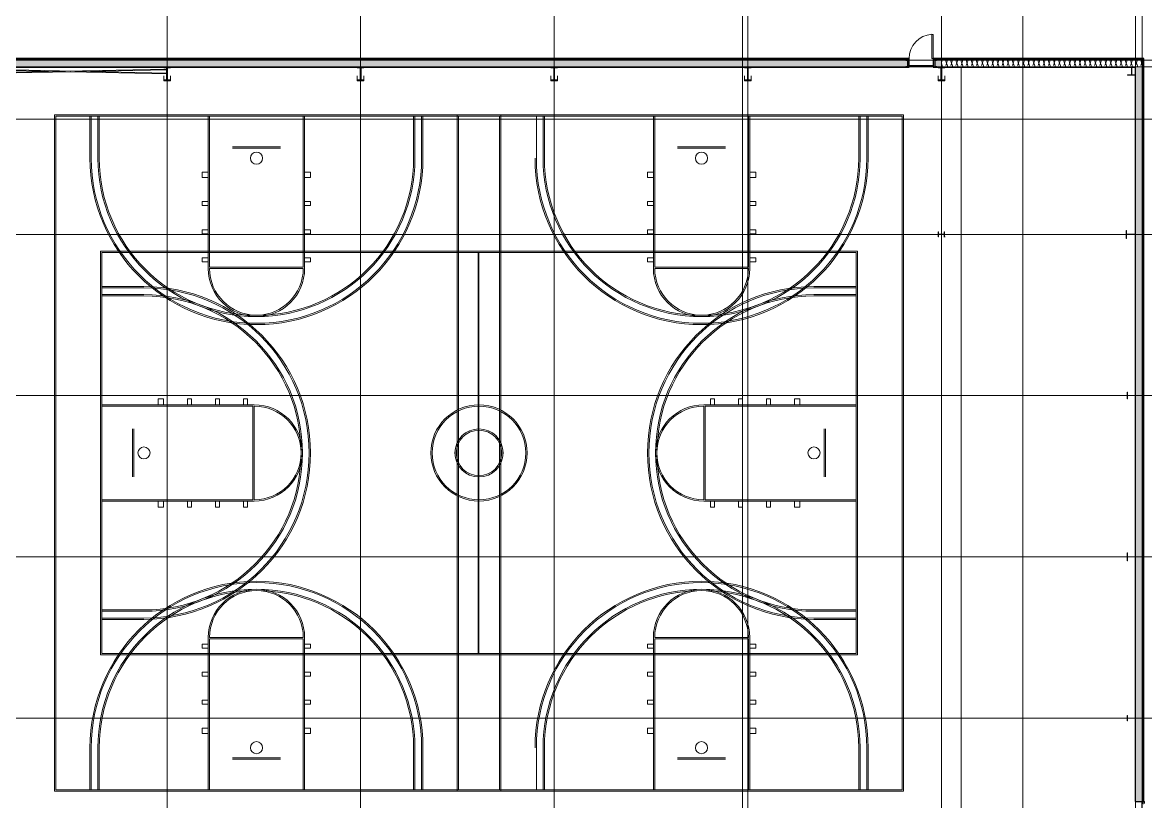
# Model space of a CAD drawing. Header units: inches. Extents: x 25557 to 33164, y -23509 to -20035.
# Drawn here: x 30539 to 32219, y -22234 to -21068 of the extents above; entities that cross this region are included whole.
import ezdxf

# ---------------------------------------------------------------- set-up
doc = ezdxf.new("R2010")
doc.units = ezdxf.units.IN
doc.header["$MEASUREMENT"] = 0
doc.linetypes.add('Grid Line 1_2_', pattern=[0.875, 0.5, -0.125, 0.125, -0.125])
for name, color, linetype, lineweight in [('A-DOOR', 31, 'Continuous', 9), ('A-FLOR', 192, 'Continuous', 9), ('A-FLOR-OTLN', 90, 'Continuous', 9), ('A-GLAZ-CWMG', 51, 'Continuous', 9), ('A-WALL', 113, 'Continuous', 25), ('A-WALL-PATT', 111, 'Continuous', 25), ('G-ANNO-SYMB', 111, 'Continuous', 9), ('L-SITE-WALL', 31, 'Continuous', 9), ('S-BEAM', 12, 'Continuous', 9), ('S-COLS', 52, 'Continuous', 9), ('S-GRID', 1, 'Continuous', 9)]:
    doc.layers.add(name, color=color, linetype=linetype, lineweight=lineweight)
pattern_1 = [(161.57, (5933.279, 0.96), (-7.6802237, -0.0009796), [0, -54.643, 6.067, 0]), (18.43, (5931.359, 0.96), (-7.6802237, 0.0009796), [0, -54.643, 6.067, 0]), (108.43, (5933.279, 0.96), (3.8382953, -19.20136532), [18.211, -42.499]), (71.57, (5931.359, 0.96), (3.8382953, 19.20136532), [18.211, -42.499])]
pattern_2 = [(0, (5932.32, 0), (0, 24), []), (90, (5932.32, 0), (-24, 1e-15), [])]
pattern_3 = [(45, (5932.32, 0), (-19.00703, 19.00703), []), (45, (5932.32, 28.8), (-19.00703, 19.00703), [])]
pattern_4 = [(225, (31623.71, -22360.053), (19.00703, -19.00703), []), (225, (31623.71, -22388.853), (19.00703, -19.00703), [])]
pattern_5 = [(225, (31334.21, -22360.053), (19.00703, -19.00703), []), (225, (31334.21, -22388.853), (19.00703, -19.00703), [])]
pattern_6 = [(225, (31044.71, -22360.053), (19.00703, -19.00703), []), (225, (31044.71, -22388.853), (19.00703, -19.00703), [])]
pattern_7 = [(225, (30755.21, -22360.053), (19.00703, -19.00703), []), (225, (30755.21, -22388.853), (19.00703, -19.00703), [])]
pattern_8 = [(225, (31913.21, -22360.053), (19.00703, -19.00703), []), (225, (31913.21, -22388.853), (19.00703, -19.00703), [])]

# ---------------------------------------------------------------- blocks, each defined once
blk = doc.blocks.new('Struct_Xcel_Sports Complex_rvt-2-Overall Floor Plan')
at = {"layer": 'A-FLOR', "color": 7}
blk.add_line((25932.8, -21132.3), (25968.8, -21132.3), dxfattribs=at)
at = {"layer": 'L-SITE-WALL', "color": 7}
for p, q in [((25932.8, -21124.3), (25968.8, -21124.3)), ((25968.8, -21132.3), (25932.8, -21132.3))]:
    blk.add_line(p, q, dxfattribs=at)
blk = doc.blocks.new('Rectangular Mullion - Profile_Polycarbonate_right-1189761-Overall Floor Plan')
at = {"layer": 'A-GLAZ-CWMG', "lineweight": 13}
for p, q in [((0, 1.141125), (-3.622, 1.141125)), ((-3.622, 1.141125), (-3.622, 0.787125)), ((-3.622, 0.787125), (-3.372, 0.787125)), ((-3.5595, 0.849625), (-3.5595, 1.078625)), ((-3.5595, 1.078625), (-0.0625, 1.078625)), ((-3.372, 0.849625), (-3.5595, 0.849625)), ((-3.372, 0.787125), (-3.372, 0.849625)), ((-0.0625, 1.078625), (-0.0625, -0.922375)), ((0, -0.984875), (0, 1.141125)), ((-2.7715, -0.859875), (-2.834, -0.859875)), ((-2.834, -0.859875), (-2.834, -0.984875)), ((-2.834, -0.984875), (0, -0.984875)), ((-2.7715, -0.922375), (-2.7715, -0.859875)), ((-0.0625, -0.922375), (-2.7715, -0.922375))]:
    blk.add_line(p, q, dxfattribs=at)
blk = doc.blocks.new('columns and girder2 - one-1334686-Overall Floor Plan')
at = {"layer": 'S-BEAM'}
h = blk.add_hatch(dxfattribs=at)
h.set_pattern_fill('FP_23', color=256, style=0, pattern_type=2)
h.set_pattern_definition(pattern_4)
h.paths.add_polyline_path([(-5, -1.2), (-5, -2), (5, -2), (5, -1.2), (0, -1.2)], flags=0)
h.paths.add_polyline_path([(-5, -17), (-5, -18.5), (5, -18.5), (5, -17)], flags=0)
h.paths.add_polyline_path([(5, -1204.9), (-5, -1204.9), (-5, -1206.4), (5, -1206.4)], flags=0)
h.paths.add_polyline_path([(5, -1224.3), (-5, -1224.3), (-5, -1225), (5, -1225)], flags=0)
h = blk.add_hatch(dxfattribs=at)
h.set_pattern_fill('FP_23', color=256, style=0, pattern_type=2)
h.set_pattern_definition(pattern_4)
h.paths.add_polyline_path([(-0.6, -2), (-0.6, -17), (0.6, -17), (0.6, -2)], flags=0)
h.paths.add_polyline_path([(-0.6, -1206.4), (-0.6, -1224.3), (0.6, -1224.3), (0.6, -1206.4)], flags=0)
at = {"layer": 'S-BEAM', "lineweight": 15}
for p, q in [((-5, -1.2), (-5, -2)), ((-5, -2), (5, -2)), ((0.6, -2), (-0.6, -2)), ((-0.6, -2), (-0.6, -17)), ((0.6, -17), (0.6, -2)), ((5, -2), (5, -1.2)), ((5, -17), (-5, -17)), ((-5, -17), (-5, -18.5)), ((-5, -18.5), (5, -18.5)), ((-0.6, -17), (0.6, -17)), ((5, -18.5), (5, -17)), ((5, -1204.9), (-5, -1204.9)), ((-5, -1204.9), (-5, -1206.4)), ((-5, -1206.4), (5, -1206.4)), ((0.6, -1206.4), (-0.6, -1206.4)), ((-0.6, -1206.4), (-0.6, -1224.3)), ((0.6, -1224.3), (0.6, -1206.4)), ((5, -1206.4), (5, -1204.9)), ((5, -1224.3), (-5, -1224.3)), ((-5, -1224.3), (-5, -1225)), ((-0.6, -1224.3), (0.6, -1224.3)), ((5, -1225), (5, -1224.3))]:
    blk.add_line(p, q, dxfattribs=at)
at = {"layer": 'S-BEAM'}
for p, q in [((-5, -17), (-5, -10.4)), ((5, -10.4), (5, -17)), ((-5, -1212.1), (-5, -1206.4)), ((5, -1206.4), (5, -1212.1))]:
    blk.add_line(p, q, dxfattribs=at)
blk = doc.blocks.new('columns and girder2 - one-V25-Overall Floor Plan')
at = {"layer": 'S-BEAM'}
h = blk.add_hatch(dxfattribs=at)
h.set_pattern_fill('FP_24', color=256, style=0, pattern_type=2)
h.set_pattern_definition(pattern_5)
h.paths.add_polyline_path([(-5, -1.2), (-5, -2), (5, -2), (5, -1.2), (0, -1.2)], flags=0)
h.paths.add_polyline_path([(-5, -17), (-5, -18.5), (5, -18.5), (5, -17)], flags=0)
h.paths.add_polyline_path([(5, -1204.9), (-5, -1204.9), (-5, -1206.4), (5, -1206.4)], flags=0)
h.paths.add_polyline_path([(5, -1224.3), (-5, -1224.3), (-5, -1225), (5, -1225)], flags=0)
h = blk.add_hatch(dxfattribs=at)
h.set_pattern_fill('FP_24', color=256, style=0, pattern_type=2)
h.set_pattern_definition(pattern_5)
h.paths.add_polyline_path([(0.6, -2), (-0.6, -2), (-0.6, -17), (0.6, -17)], flags=0)
h.paths.add_polyline_path([(0.6, -1206.4), (-0.6, -1206.4), (-0.6, -1224.3), (0.6, -1224.3)], flags=0)
at = {"layer": 'S-BEAM', "lineweight": 15}
for p, q in [((-5, -1.2), (-5, -2)), ((-5, -2), (5, -2)), ((0.6, -2), (-0.6, -2)), ((-0.6, -2), (-0.6, -17)), ((0.6, -17), (0.6, -2)), ((5, -2), (5, -1.2)), ((5, -17), (-5, -17)), ((-5, -17), (-5, -18.5)), ((-5, -18.5), (5, -18.5)), ((-0.6, -17), (0.6, -17)), ((5, -18.5), (5, -17)), ((5, -1204.9), (-5, -1204.9)), ((-5, -1204.9), (-5, -1206.4)), ((-5, -1206.4), (5, -1206.4)), ((0.6, -1206.4), (-0.6, -1206.4)), ((-0.6, -1206.4), (-0.6, -1224.3)), ((0.6, -1224.3), (0.6, -1206.4)), ((5, -1206.4), (5, -1204.9)), ((5, -1224.3), (-5, -1224.3)), ((-5, -1224.3), (-5, -1225)), ((-0.6, -1224.3), (0.6, -1224.3)), ((5, -1225), (5, -1224.3))]:
    blk.add_line(p, q, dxfattribs=at)
at = {"layer": 'S-BEAM'}
for p, q in [((-5, -17), (-5, -10.4)), ((5, -10.4), (5, -17)), ((-5, -1212.1), (-5, -1206.4)), ((5, -1206.4), (5, -1212.1))]:
    blk.add_line(p, q, dxfattribs=at)
blk = doc.blocks.new('columns and girder2 - one-V26-Overall Floor Plan')
at = {"layer": 'S-BEAM'}
h = blk.add_hatch(dxfattribs=at)
h.set_pattern_fill('FP_25', color=256, style=0, pattern_type=2)
h.set_pattern_definition(pattern_6)
h.paths.add_polyline_path([(0, -1.2), (-5, -1.2), (-5, -2), (5, -2), (5, -1.2)], flags=0)
h.paths.add_polyline_path([(5, -17), (-5, -17), (-5, -18.5), (5, -18.5)], flags=0)
h.paths.add_polyline_path([(-5, -1204.9), (-5, -1206.4), (5, -1206.4), (5, -1204.9)], flags=0)
h.paths.add_polyline_path([(-5, -1224.3), (-5, -1225), (5, -1225), (5, -1224.3)], flags=0)
h = blk.add_hatch(dxfattribs=at)
h.set_pattern_fill('FP_25', color=256, style=0, pattern_type=2)
h.set_pattern_definition(pattern_6)
h.paths.add_polyline_path([(-0.6, -2), (-0.6, -17), (0.6, -17), (0.6, -2)], flags=0)
h.paths.add_polyline_path([(0.6, -1206.4), (-0.6, -1206.4), (-0.6, -1224.3), (0.6, -1224.3)], flags=0)
at = {"layer": 'S-BEAM', "lineweight": 15}
for p, q in [((-5, -1.2), (-5, -2)), ((-5, -2), (5, -2)), ((0.6, -2), (-0.6, -2)), ((-0.6, -2), (-0.6, -17)), ((0.6, -17), (0.6, -2)), ((5, -2), (5, -1.2)), ((5, -17), (-5, -17)), ((-5, -17), (-5, -18.5)), ((-5, -18.5), (5, -18.5)), ((-0.6, -17), (0.6, -17)), ((5, -18.5), (5, -17)), ((5, -1204.9), (-5, -1204.9)), ((-5, -1204.9), (-5, -1206.4)), ((-5, -1206.4), (5, -1206.4)), ((0.6, -1206.4), (-0.6, -1206.4)), ((-0.6, -1206.4), (-0.6, -1224.3)), ((0.6, -1224.3), (0.6, -1206.4)), ((5, -1206.4), (5, -1204.9)), ((5, -1224.3), (-5, -1224.3)), ((-5, -1224.3), (-5, -1225)), ((-0.6, -1224.3), (0.6, -1224.3)), ((5, -1225), (5, -1224.3))]:
    blk.add_line(p, q, dxfattribs=at)
at = {"layer": 'S-BEAM'}
for p, q in [((-5, -17), (-5, -10.4)), ((5, -10.4), (5, -17)), ((-5, -1212.1), (-5, -1206.4)), ((5, -1206.4), (5, -1212.1))]:
    blk.add_line(p, q, dxfattribs=at)
blk = doc.blocks.new('columns and girder2 - one-V27-Overall Floor Plan')
at = {"layer": 'S-BEAM'}
h = blk.add_hatch(dxfattribs=at)
h.set_pattern_fill('FP_26', color=256, style=0, pattern_type=2)
h.set_pattern_definition(pattern_7)
h.paths.add_polyline_path([(5, -1.2), (-5, -1.2), (-5, -2), (5, -2)], flags=0)
h.paths.add_polyline_path([(5, -17), (-5, -17), (-5, -18.5), (5, -18.5)], flags=0)
h.paths.add_polyline_path([(-5, -1204.9), (-5, -1206.4), (5, -1206.4), (5, -1204.9), (-3.2, -1204.9)], flags=0)
h.paths.add_polyline_path([(5, -1224.3), (-5, -1224.3), (-5, -1225), (5, -1225)], flags=0)
h = blk.add_hatch(dxfattribs=at)
h.set_pattern_fill('FP_26', color=256, style=0, pattern_type=2)
h.set_pattern_definition(pattern_7)
h.paths.add_polyline_path([(0, -5.7), (0.2, -5.6), (0, -5.7)], flags=0)
h.paths.add_polyline_path([(0.6, -2), (-0.6, -2), (-0.6, -17), (0.6, -17), (0.6, -5.7), (-0.2, -5.7), (-0.4, -5.3), (-0.2, -4.8), (0, -4.7), (0.6, -4.7), (0.6, -4)], flags=0)
h.paths.add_polyline_path([(0.6, -1206.4), (-0.6, -1206.4), (-0.6, -1224.3), (0.6, -1224.3), (0.6, -1216.2), (-0.1, -1216.2), (-0.3, -1216.1), (-0.4, -1215.7), (-0.3, -1215.4), (0, -1215.2), (0.6, -1215.2), (0.6, -1214.4)], flags=0)
at = {"layer": 'S-BEAM', "lineweight": 15}
for p, q in [((-5, -1.2), (-5, -2)), ((-5, -2), (5, -2)), ((0.6, -2), (-0.6, -2)), ((-0.6, -2), (-0.6, -17)), ((0.6, -4.7), (0.6, -2)), ((0.6, -17), (0.6, -5.7)), ((5, -2), (5, -1.2)), ((5, -17), (-5, -17)), ((-5, -17), (-5, -18.5)), ((-5, -18.5), (5, -18.5)), ((-0.6, -17), (0.6, -17)), ((5, -18.5), (5, -17)), ((5, -1204.9), (-5, -1204.9)), ((-5, -1204.9), (-5, -1206.4)), ((-5, -1206.4), (5, -1206.4)), ((0.6, -1206.4), (-0.6, -1206.4)), ((-0.6, -1206.4), (-0.6, -1224.3)), ((0.6, -1215.2), (0.6, -1206.4)), ((5, -1206.4), (5, -1204.9)), ((5, -1224.3), (-5, -1224.3)), ((-5, -1224.3), (-5, -1225)), ((-0.6, -1224.3), (0.6, -1224.3)), ((0.6, -1224.3), (0.6, -1216.2)), ((5, -1225), (5, -1224.3))]:
    blk.add_line(p, q, dxfattribs=at)
at = {"layer": 'S-BEAM'}
for p, q in [((-5, -17), (-5, -10.4)), ((5, -10.4), (5, -17)), ((-5, -1212.1), (-5, -1206.4)), ((5, -1206.4), (5, -1212.1))]:
    blk.add_line(p, q, dxfattribs=at)
blk = doc.blocks.new('columns and girder2 - one-V34-Overall Floor Plan')
at = {"layer": 'S-BEAM'}
h = blk.add_hatch(dxfattribs=at)
h.set_pattern_fill('FP_33', color=256, style=0, pattern_type=2)
h.set_pattern_definition(pattern_8)
h.paths.add_polyline_path([(5, -0.5), (-5, -0.5), (-5, -2), (5, -2)], flags=0)
h.paths.add_polyline_path([(5, -17), (-5, -17), (-5, -18.5), (5, -18.5)], flags=0)
h.paths.add_polyline_path([(-5, -1204.9), (-5, -1206.4), (5, -1206.4), (5, -1204.9)], flags=0)
h.paths.add_polyline_path([(-5, -1224.3), (-5, -1225), (5, -1225), (5, -1224.3), (-0.1, -1224.3)], flags=0)
h = blk.add_hatch(dxfattribs=at)
h.set_pattern_fill('FP_33', color=256, style=0, pattern_type=2)
h.set_pattern_definition(pattern_8)
h.paths.add_polyline_path([(-0.6, -2), (-0.6, -17), (0.6, -17), (0.6, -2)], flags=0)
h.paths.add_polyline_path([(-0.6, -1206.4), (-0.6, -1224.3), (0.6, -1224.3), (0.6, -1206.4)], flags=0)
at = {"layer": 'S-BEAM', "lineweight": 15}
for p, q in [((5, -0.5), (-5, -0.5)), ((-5, -0.5), (-5, -2)), ((-5, -2), (5, -2)), ((0.6, -2), (-0.6, -2)), ((-0.6, -2), (-0.6, -17)), ((0.6, -17), (0.6, -2)), ((5, -2), (5, -0.5)), ((5, -17), (-5, -17)), ((-5, -17), (-5, -18.5)), ((-5, -18.5), (5, -18.5)), ((-0.6, -17), (0.6, -17)), ((5, -18.5), (5, -17)), ((5, -1204.9), (-5, -1204.9)), ((-5, -1204.9), (-5, -1206.4)), ((-5, -1206.4), (5, -1206.4)), ((0.6, -1206.4), (-0.6, -1206.4)), ((-0.6, -1206.4), (-0.6, -1224.3)), ((0.6, -1224.3), (0.6, -1206.4)), ((5, -1206.4), (5, -1204.9)), ((5, -1224.3), (-5, -1224.3)), ((-5, -1224.3), (-5, -1225)), ((-0.6, -1224.3), (0.6, -1224.3)), ((5, -1225), (5, -1224.3))]:
    blk.add_line(p, q, dxfattribs=at)
at = {"layer": 'S-BEAM'}
for p, q in [((-5, -17), (-5, -10.4)), ((5, -10.4), (5, -17)), ((-5, -1212.1), (-5, -1206.4)), ((5, -1206.4), (5, -1212.1))]:
    blk.add_line(p, q, dxfattribs=at)
blk = doc.blocks.new('Single-Flush - 36_ x 96_-1048073-Overall Floor Plan')
at = {"layer": 'A-DOOR', "lineweight": 13}
for p, q in [((16, 6.6), (16, 42.6)), ((18, 42.6), (16, 42.6)), ((18, 6.6), (18, 42.6)), ((18, 6.6), (16, 6.6))]:
    blk.add_line(p, q, dxfattribs=at)
at = {"layer": 'A-DOOR'}
blk.add_arc((18, 6.6), 36.1, 93.1789, 180, dxfattribs=at)
blk = doc.blocks.new('Girt_Z - 10_D-1236892-Overall Floor Plan')
at = {"layer": 'S-BEAM'}
for p, q in [((26271.4, -22347.6), (26271.4, -22233.7)), ((26280.7, -22359.6), (26280.7, -22233.7)), ((26280.8, -22359.6), (26280.8, -22233.7)), ((26281.4, -22233.7), (26281.4, -22359.6)), ((26271.4, -22359.1), (26271.4, -22348)), ((26280.7, -22359.6), (26273.4, -22359.6)), ((26280.8, -22359.6), (26280.7, -22359.6)), ((26281.4, -22359.6), (26280.8, -22359.6))]:
    blk.add_line(p, q, dxfattribs=at)
blk = doc.blocks.new('Round Bar - 1_-1262143-Overall Floor Plan')
at = {"layer": 'S-BEAM'}
for p, q in [((24822.3, -21137.8), (24533.7, -21143.8)), ((24533.7, -21144.8), (24678.6, -21141.8)), ((24702.2, -21141.3), (24822.3, -21138.8))]:
    blk.add_line(p, q, dxfattribs=at)
for start_param, end_param in [(0, 3.141593), (3.141593, 6.283185)]:
    blk.add_ellipse((24533.7, -21144.3), major_axis=(-0.01, 0.5), ratio=0.802206, start_param=start_param, end_param=end_param, dxfattribs=at)
blk = doc.blocks.new('Round Bar - 1_-1262172-Overall Floor Plan')
at = {"layer": 'S-BEAM'}
for p, q in [((24822.9, -21143.8), (24534, -21137.8)), ((24534, -21138.8), (24654.4, -21141.3)), ((24677.9, -21141.8), (24822.9, -21144.8))]:
    blk.add_line(p, q, dxfattribs=at)
for start_param, end_param in [(0, 3.141593), (3.141593, 6.283185)]:
    blk.add_ellipse((24822.9, -21144.3), major_axis=(0.01, 0.5), ratio=0.802206, start_param=start_param, end_param=end_param, dxfattribs=at)

msp = doc.modelspace()

# ---------------------------------------------------------------- hatches: boundary and pattern name
at = {"layer": 'A-WALL-PATT', "lineweight": 9}
h = msp.add_hatch(dxfattribs=at)
h.set_pattern_fill('FP_18', color=256, style=0, pattern_type=2)
h.set_pattern_definition(pattern_2)
h.paths.add_polyline_path([(31901.1, -21124.3), (31913.3, -21124.3), (31913.3, -21123.3), (31901.1, -21123.3)], flags=0)
h.paths.add_polyline_path([(28703, -21124.3), (28705.7, -21124.3), (28705.7, -21123.3), (28703, -21123.3)], flags=0)
h.paths.add_polyline_path([(31743.3, -21124.3), (31865.1, -21124.3), (31865.1, -21123.3), (28969.8, -21123.3), (28969.8, -21124.3), (31190.4, -21124.3)], flags=0)
h.paths.add_polyline_path([(28719.4, -21124.3), (28780.1, -21124.3), (28780.1, -21123.3), (28713.7, -21123.3), (28713.7, -21124.3)], flags=0)
h.paths.add_polyline_path([(28852.1, -21124.3), (28861.8, -21124.3), (28861.8, -21123.3), (28852.1, -21123.3)], flags=0)
h = msp.add_hatch(dxfattribs=at)
h.set_pattern_fill('FP_16', color=256, style=0, pattern_type=2)
h.set_pattern_definition(pattern_1)
h.paths.add_polyline_path([(28713.7, -21134.3), (28780.1, -21134.3), (28780.1, -21124.3), (28703.7, -21124.3), (28703.7, -21134.3)], flags=0)
h.paths.add_polyline_path([(31913.3, -21134.3), (31913.3, -21124.3), (31901.1, -21124.3), (31901.1, -21134.3)], flags=0)
h.paths.add_polyline_path([(31743.3, -21134.3), (31865.1, -21134.3), (31865.1, -21124.3), (28969.8, -21124.3), (28969.8, -21134.3), (31190.4, -21134.3)], flags=0)
h.paths.add_polyline_path([(28852.1, -21134.3), (28861.8, -21134.3), (28861.8, -21124.3), (28852.1, -21124.3)], flags=0)
h = msp.add_hatch(dxfattribs=at)
h.set_pattern_fill('FP_18', color=256, style=0, pattern_type=2)
h.set_pattern_definition(pattern_2)
h.paths.add_polyline_path([(32214.7, -21124.3), (32214.7, -21123.3), (31913.3, -21123.3), (31913.3, -21124.3), (32213.7, -21124.3)], flags=0)
h = msp.add_hatch(dxfattribs=at)
h.set_pattern_fill('FP_16', color=256, style=0, pattern_type=2)
h.set_pattern_definition(pattern_1)
h.paths.add_polyline_path([(32213.7, -21134.3), (32213.7, -21124.3), (31913.3, -21124.3), (31913.3, -21134.3), (32209.9, -21134.3)], flags=0)
h = msp.add_hatch(dxfattribs=at)
h.set_pattern_fill('FP_18', color=256, style=0, pattern_type=2)
h.set_pattern_definition(pattern_2)
h.paths.add_polyline_path([(32214.7, -22233.7), (32214.7, -21124.3), (32213.7, -21124.3), (32213.7, -22233.7)], flags=0)
h = msp.add_hatch(dxfattribs=at)
h.set_pattern_fill('FP_16', color=256, style=0, pattern_type=2)
h.set_pattern_definition(pattern_1)
h.paths.add_polyline_path([(32213.7, -22233.7), (32213.7, -21134.3), (32203.7, -21134.3), (32203.7, -22233.7)], flags=0)
at = {"layer": 'S-COLS'}
h = msp.add_hatch(dxfattribs=at)
h.set_pattern_fill('FP_13', color=256, style=0, pattern_type=2)
h.set_pattern_definition(pattern_3)
h.paths.add_polyline_path([(31862.8, -21134.3), (31862.8, -21124.3), (31859.9, -21124.3), (31860.1, -21124.6), (31860.4, -21124.7), (31862.3, -21125), (31862.3, -21133.6), (31860.1, -21134), (31859.9, -21134.3)], flags=0)
h = msp.add_hatch(dxfattribs=at)
h.set_pattern_fill('FP_13', color=256, style=0, pattern_type=2)
h.set_pattern_definition(pattern_3)
h.paths.add_polyline_path([(31906.2, -21134.3), (31906.1, -21134), (31905.8, -21133.9), (31903.9, -21133.6), (31903.9, -21125), (31906.1, -21124.6), (31906.2, -21124.3), (31903.3, -21124.3), (31903.3, -21134.3)], flags=0)
h = msp.add_hatch(dxfattribs=at)
h.set_pattern_fill('FP_13', color=256, style=0, pattern_type=2)
h.set_pattern_definition(pattern_3)
h.paths.add_polyline_path([(32203.7, -21146.8), (32203.7, -21146.4), (32198.5, -21146.4), (32198.1, -21146.2), (32197.9, -21145.7), (32197.9, -21135.4), (32198.1, -21134.9), (32198.5, -21134.7), (32203.7, -21134.7), (32203.7, -21134.3), (32191.7, -21134.3), (32191.7, -21134.7), (32196.9, -21134.7), (32197.4, -21134.9), (32197.6, -21135.4), (32197.6, -21145.7), (32197.4, -21146.2), (32196.9, -21146.4), (32191.7, -21146.4), (32191.7, -21146.8)], flags=0)
h = msp.add_hatch(dxfattribs=at)
h.set_pattern_fill('FP_13', color=256, style=0, pattern_type=2)
h.set_pattern_definition(pattern_3)
h.paths.add_polyline_path([(32203.3, -21391.1), (32203.7, -21391.1), (32203.7, -21379.1), (32203.3, -21379.1), (32203.3, -21384.2), (32203.1, -21384.7), (32202.6, -21384.9), (32190.8, -21384.9), (32190.3, -21384.7), (32190.1, -21384.2), (32190.1, -21379.1), (32189.7, -21379.1), (32189.7, -21391.1), (32190.1, -21391.1), (32190.1, -21385.9), (32190.3, -21385.4), (32190.8, -21385.2), (32202.6, -21385.2), (32203.1, -21385.4), (32203.3, -21385.9)], flags=0)
h = msp.add_hatch(dxfattribs=at)
h.set_pattern_fill('FP_13', color=256, style=0, pattern_type=2)
h.set_pattern_definition(pattern_3)
h.paths.add_polyline_path([(31917.6, -21389), (31918.1, -21389), (31918.1, -21381.1), (31917.6, -21381.1), (31917.6, -21384.2), (31917.4, -21384.7), (31916.9, -21384.9), (31909.5, -21384.9), (31909, -21384.7), (31908.8, -21384.2), (31908.8, -21381.1), (31908.3, -21381.1), (31908.3, -21389), (31908.8, -21389), (31908.8, -21385.9), (31909, -21385.4), (31909.5, -21385.2), (31916.9, -21385.2), (31917.4, -21385.4), (31917.6, -21385.9)], flags=0)
h = msp.add_hatch(dxfattribs=at)
h.set_pattern_fill('FP_13', color=256, style=0, pattern_type=2)
h.set_pattern_definition(pattern_3)
h.paths.add_polyline_path([(32191, -21631.3), (32191.4, -21631.3), (32191.4, -21627.1), (32191.6, -21626.6), (32192.1, -21626.4), (32202.6, -21626.4), (32203.1, -21626.6), (32203.3, -21627.1), (32203.3, -21631.3), (32203.7, -21631.3), (32203.7, -21621.3), (32203.3, -21621.3), (32203.3, -21625.5), (32203.1, -21626), (32202.6, -21626.2), (32192.1, -21626.2), (32191.6, -21626), (32191.4, -21625.5), (32191.4, -21621.3), (32191, -21621.3)], flags=0)
h = msp.add_hatch(dxfattribs=at)
h.set_pattern_fill('FP_13', color=256, style=0, pattern_type=2)
h.set_pattern_definition(pattern_3)
h.paths.add_polyline_path([(32203.7, -21873.6), (32203.7, -21861.6), (32203.3, -21861.6), (32203.3, -21866.7), (32203.1, -21867.2), (32202.6, -21867.4), (32192.1, -21867.4), (32191.6, -21867.2), (32191.4, -21866.7), (32191.4, -21861.6), (32191, -21861.6), (32191, -21873.6), (32191.4, -21873.6), (32191.4, -21868.4), (32191.6, -21867.9), (32192.1, -21867.7), (32202.6, -21867.7), (32203.1, -21867.9), (32203.3, -21868.4), (32203.3, -21873.6)], flags=0)

# ---------------------------------------------------------------- linework, layer by layer
at = {"layer": 'A-FLOR'}
for p, q in [((31901.1, -21133.8), (31865.1, -21133.8)), ((31943, -22266.1), (31943, -21135.1))]:
    msp.add_line(p, q, dxfattribs=at)
at = {"layer": 'A-FLOR-OTLN'}
for p, q in [((30586.9, -21206.1), (31856.5, -21206.1)), ((30586.9, -21206.1), (30586.9, -22218.1)), ((30588.9, -21208.1), (30588.9, -22216.1)), ((30588.9, -21208.1), (31854.5, -21208.1)), ((30639.9, -21271.1), (30639.9, -21208.1)), ((30641.9, -21271.1), (30641.9, -21208.1)), ((30651.9, -21271.1), (30651.9, -21208.1)), ((30653.9, -21271.1), (30653.9, -21208.1)), ((30816.9, -21436.1), (30816.9, -21208.1)), ((30818.9, -21434.1), (30818.9, -21208.1)), ((30958.9, -21434.1), (30958.9, -21208.1)), ((30960.9, -21436.1), (30960.9, -21208.1)), ((31123.9, -21271.1), (31123.9, -21208.1)), ((31125.9, -21271.1), (31125.9, -21208.1)), ((31135.9, -21271.1), (31135.9, -21208.1)), ((31137.9, -21271.1), (31137.9, -21208.1)), ((31188.9, -21206.1), (31188.9, -22218.1)), ((31190.9, -21208.1), (31190.9, -22216.1)), ((31252.5, -21208.1), (31252.5, -22216.1)), ((31254.5, -21206.1), (31254.5, -22218.1)), ((31307.5, -21271.1), (31307.5, -21208.1)), ((31317.5, -21271.1), (31317.5, -21208.1)), ((31319.5, -21271.1), (31319.5, -21208.1)), ((31482.5, -21436.1), (31482.5, -21208.1)), ((31484.5, -21434.1), (31484.5, -21208.1)), ((31624.5, -21434.1), (31624.5, -21208.1)), ((31626.5, -21436.1), (31626.5, -21208.1)), ((31789.5, -21271.1), (31789.5, -21208.1)), ((31791.5, -21271.1), (31791.5, -21208.1)), ((31801.5, -21271.1), (31801.5, -21208.1)), ((31803.5, -21271.1), (31803.5, -21208.1)), ((31854.5, -21208.1), (31854.5, -22216.1)), ((31856.5, -21206.1), (31856.5, -22218.1)), ((30852.9, -21254.1), (30924.9, -21254.1)), ((30852.9, -21256.1), (30924.9, -21256.1)), ((31590.5, -21254.1), (31518.5, -21254.1)), ((31590.5, -21256.1), (31518.5, -21256.1)), ((30816.9, -21292.1), (30807.9, -21292.1)), ((30807.9, -21300.1), (30807.9, -21292.1)), ((30960.9, -21292.1), (30969.9, -21292.1)), ((30969.9, -21300.1), (30969.9, -21292.1)), ((31482.5, -21292.1), (31473.5, -21292.1)), ((31473.5, -21300.1), (31473.5, -21292.1)), ((31626.5, -21292.1), (31635.5, -21292.1)), ((31635.5, -21300.1), (31635.5, -21292.1)), ((30816.9, -21300.1), (30807.9, -21300.1)), ((30960.9, -21300.1), (30969.9, -21300.1)), ((31482.5, -21300.1), (31473.5, -21300.1)), ((31626.5, -21300.1), (31635.5, -21300.1)), ((30816.9, -21336.1), (30807.9, -21336.1)), ((30807.9, -21342.1), (30807.9, -21336.1)), ((30816.9, -21342.1), (30807.9, -21342.1)), ((30960.9, -21336.1), (30969.9, -21336.1)), ((30960.9, -21342.1), (30969.9, -21342.1)), ((30969.9, -21342.1), (30969.9, -21336.1)), ((31482.5, -21336.1), (31473.5, -21336.1)), ((31473.5, -21342.1), (31473.5, -21336.1)), ((31482.5, -21342.1), (31473.5, -21342.1)), ((31626.5, -21336.1), (31635.5, -21336.1)), ((31626.5, -21342.1), (31635.5, -21342.1)), ((31635.5, -21342.1), (31635.5, -21336.1)), ((30816.9, -21378.1), (30807.9, -21378.1)), ((30807.9, -21384.1), (30807.9, -21378.1)), ((30960.9, -21378.1), (30969.9, -21378.1)), ((30969.9, -21384.1), (30969.9, -21378.1)), ((31482.5, -21378.1), (31473.5, -21378.1)), ((31473.5, -21384.1), (31473.5, -21378.1)), ((31626.5, -21378.1), (31635.5, -21378.1)), ((31635.5, -21384.1), (31635.5, -21378.1)), ((30816.9, -21384.1), (30807.9, -21384.1)), ((30960.9, -21384.1), (30969.9, -21384.1)), ((31482.5, -21384.1), (31473.5, -21384.1)), ((31626.5, -21384.1), (31635.5, -21384.1)), ((31787.7, -21410.1), (30655.7, -21410.1)), ((30655.7, -21410.1), (30655.7, -22014.1)), ((30657.7, -21412.1), (30657.7, -22012.1)), ((31785.7, -21412.1), (30657.7, -21412.1)), ((31220.7, -21412.1), (31220.7, -22012.1)), ((31221.7, -21412.1), (31221.7, -22012.1)), ((31785.7, -22012.1), (31785.7, -21412.1)), ((31787.7, -22014.1), (31787.7, -21410.1)), ((30816.9, -21420.1), (30807.9, -21420.1)), ((30807.9, -21426.1), (30807.9, -21420.1)), ((30816.9, -21426.1), (30807.9, -21426.1)), ((30960.9, -21420.1), (30969.9, -21420.1)), ((30960.9, -21426.1), (30969.9, -21426.1)), ((30969.9, -21426.1), (30969.9, -21420.1)), ((31482.5, -21420.1), (31473.5, -21420.1)), ((31473.5, -21426.1), (31473.5, -21420.1)), ((31482.5, -21426.1), (31473.5, -21426.1)), ((31626.5, -21420.1), (31635.5, -21420.1)), ((31626.5, -21426.1), (31635.5, -21426.1)), ((31635.5, -21426.1), (31635.5, -21420.1)), ((30818.9, -21434.1), (30958.9, -21434.1)), ((30818.9, -21436.1), (30958.9, -21436.1)), ((31624.5, -21434.1), (31484.5, -21434.1)), ((31624.5, -21436.1), (31484.5, -21436.1)), ((30720.7, -21463.1), (30657.7, -21463.1)), ((31722.7, -21463.1), (31785.7, -21463.1)), ((30720.7, -21465.1), (30657.7, -21465.1)), ((30720.7, -21475.1), (30657.7, -21475.1)), ((30720.7, -21477.1), (30657.7, -21477.1)), ((31722.7, -21465.1), (31785.7, -21465.1)), ((31722.7, -21475.1), (31785.7, -21475.1)), ((31722.7, -21477.1), (31785.7, -21477.1)), ((30741.7, -21640.1), (30741.7, -21631.1)), ((30749.7, -21631.1), (30741.7, -21631.1)), ((30749.7, -21640.1), (30749.7, -21631.1)), ((30785.7, -21640.1), (30785.7, -21631.1)), ((30791.7, -21631.1), (30785.7, -21631.1)), ((30791.7, -21640.1), (30791.7, -21631.1)), ((30827.7, -21640.1), (30827.7, -21631.1)), ((30833.7, -21631.1), (30827.7, -21631.1)), ((30833.7, -21640.1), (30833.7, -21631.1)), ((30869.7, -21640.1), (30869.7, -21631.1)), ((30875.7, -21631.1), (30869.7, -21631.1)), ((30875.7, -21640.1), (30875.7, -21631.1)), ((31567.7, -21631.1), (31573.7, -21631.1)), ((31567.7, -21640.1), (31567.7, -21631.1)), ((31573.7, -21640.1), (31573.7, -21631.1)), ((31609.7, -21631.1), (31615.7, -21631.1)), ((31609.7, -21640.1), (31609.7, -21631.1)), ((31615.7, -21640.1), (31615.7, -21631.1)), ((31651.7, -21631.1), (31657.7, -21631.1)), ((31651.7, -21640.1), (31651.7, -21631.1)), ((31657.7, -21640.1), (31657.7, -21631.1)), ((31693.7, -21631.1), (31701.7, -21631.1)), ((31693.7, -21640.1), (31693.7, -21631.1)), ((31701.7, -21640.1), (31701.7, -21631.1)), ((30885.7, -21640.1), (30657.7, -21640.1)), ((30883.7, -21642.1), (30657.7, -21642.1)), ((30883.7, -21782.1), (30883.7, -21642.1)), ((30885.7, -21782.1), (30885.7, -21642.1)), ((31557.7, -21640.1), (31785.7, -21640.1)), ((31557.7, -21782.1), (31557.7, -21642.1)), ((31559.7, -21782.1), (31559.7, -21642.1)), ((31559.7, -21642.1), (31785.7, -21642.1)), ((30703.7, -21748.1), (30703.7, -21676.1)), ((30705.7, -21748.1), (30705.7, -21676.1)), ((31737.7, -21748.1), (31737.7, -21676.1)), ((31739.7, -21748.1), (31739.7, -21676.1)), ((30883.7, -21782.1), (30657.7, -21782.1)), ((31559.7, -21782.1), (31785.7, -21782.1)), ((30885.7, -21784.1), (30657.7, -21784.1)), ((30741.7, -21784.1), (30741.7, -21793.1)), ((30749.7, -21793.1), (30741.7, -21793.1)), ((30749.7, -21784.1), (30749.7, -21793.1)), ((30785.7, -21784.1), (30785.7, -21793.1)), ((30791.7, -21793.1), (30785.7, -21793.1)), ((30791.7, -21784.1), (30791.7, -21793.1)), ((30827.7, -21784.1), (30827.7, -21793.1)), ((30833.7, -21793.1), (30827.7, -21793.1)), ((30833.7, -21784.1), (30833.7, -21793.1)), ((30869.7, -21784.1), (30869.7, -21793.1)), ((30875.7, -21793.1), (30869.7, -21793.1)), ((30875.7, -21784.1), (30875.7, -21793.1)), ((31557.7, -21784.1), (31785.7, -21784.1)), ((31567.7, -21784.1), (31567.7, -21793.1)), ((31567.7, -21793.1), (31573.7, -21793.1)), ((31573.7, -21784.1), (31573.7, -21793.1)), ((31609.7, -21784.1), (31609.7, -21793.1)), ((31609.7, -21793.1), (31615.7, -21793.1)), ((31615.7, -21784.1), (31615.7, -21793.1)), ((31651.7, -21784.1), (31651.7, -21793.1)), ((31651.7, -21793.1), (31657.7, -21793.1)), ((31657.7, -21784.1), (31657.7, -21793.1)), ((31693.7, -21784.1), (31693.7, -21793.1)), ((31693.7, -21793.1), (31701.7, -21793.1)), ((31701.7, -21784.1), (31701.7, -21793.1)), ((30720.7, -21947.1), (30657.7, -21947.1)), ((30720.7, -21949.1), (30657.7, -21949.1)), ((31722.7, -21947.1), (31785.7, -21947.1)), ((31722.7, -21949.1), (31785.7, -21949.1)), ((30720.7, -21959.1), (30657.7, -21959.1)), ((30720.7, -21961.1), (30657.7, -21961.1)), ((31722.7, -21959.1), (31785.7, -21959.1)), ((31722.7, -21961.1), (31785.7, -21961.1)), ((30807.9, -21998.1), (30807.9, -22004.1)), ((30816.9, -21998.1), (30807.9, -21998.1)), ((30816.9, -21988.1), (30816.9, -22216.1)), ((30818.9, -21988.1), (30958.9, -21988.1)), ((30818.9, -21990.1), (30958.9, -21990.1)), ((30818.9, -21990.1), (30818.9, -22216.1)), ((30958.9, -21990.1), (30958.9, -22216.1)), ((30960.9, -21988.1), (30960.9, -22216.1)), ((30960.9, -21998.1), (30969.9, -21998.1)), ((30969.9, -21998.1), (30969.9, -22004.1)), ((31473.5, -21998.1), (31473.5, -22004.1)), ((31482.5, -21998.1), (31473.5, -21998.1)), ((31482.5, -21988.1), (31482.5, -22216.1)), ((31624.5, -21988.1), (31484.5, -21988.1)), ((31624.5, -21990.1), (31484.5, -21990.1)), ((31484.5, -21990.1), (31484.5, -22216.1)), ((31624.5, -21990.1), (31624.5, -22216.1)), ((31626.5, -21988.1), (31626.5, -22216.1)), ((31626.5, -21998.1), (31635.5, -21998.1)), ((31635.5, -21998.1), (31635.5, -22004.1)), ((30655.7, -22014.1), (31787.7, -22014.1)), ((30657.7, -22012.1), (31785.7, -22012.1)), ((30816.9, -22004.1), (30807.9, -22004.1)), ((30960.9, -22004.1), (30969.9, -22004.1)), ((31482.5, -22004.1), (31473.5, -22004.1)), ((31626.5, -22004.1), (31635.5, -22004.1)), ((30807.9, -22040.1), (30807.9, -22046.1)), ((30816.9, -22040.1), (30807.9, -22040.1)), ((30816.9, -22046.1), (30807.9, -22046.1)), ((30960.9, -22040.1), (30969.9, -22040.1)), ((30960.9, -22046.1), (30969.9, -22046.1)), ((30969.9, -22040.1), (30969.9, -22046.1)), ((31473.5, -22040.1), (31473.5, -22046.1)), ((31482.5, -22040.1), (31473.5, -22040.1)), ((31482.5, -22046.1), (31473.5, -22046.1)), ((31626.5, -22040.1), (31635.5, -22040.1)), ((31626.5, -22046.1), (31635.5, -22046.1)), ((31635.5, -22040.1), (31635.5, -22046.1)), ((30807.9, -22082.1), (30807.9, -22088.1)), ((30816.9, -22082.1), (30807.9, -22082.1)), ((30960.9, -22082.1), (30969.9, -22082.1)), ((30969.9, -22082.1), (30969.9, -22088.1)), ((31473.5, -22082.1), (31473.5, -22088.1)), ((31482.5, -22082.1), (31473.5, -22082.1)), ((31626.5, -22082.1), (31635.5, -22082.1)), ((31635.5, -22082.1), (31635.5, -22088.1)), ((30816.9, -22088.1), (30807.9, -22088.1)), ((30960.9, -22088.1), (30969.9, -22088.1)), ((31482.5, -22088.1), (31473.5, -22088.1)), ((31626.5, -22088.1), (31635.5, -22088.1)), ((30807.9, -22124.1), (30807.9, -22132.1)), ((30816.9, -22124.1), (30807.9, -22124.1)), ((30816.9, -22132.1), (30807.9, -22132.1)), ((30960.9, -22124.1), (30969.9, -22124.1)), ((30960.9, -22132.1), (30969.9, -22132.1)), ((30969.9, -22124.1), (30969.9, -22132.1)), ((31473.5, -22124.1), (31473.5, -22132.1)), ((31482.5, -22124.1), (31473.5, -22124.1)), ((31482.5, -22132.1), (31473.5, -22132.1)), ((31626.5, -22124.1), (31635.5, -22124.1)), ((31626.5, -22132.1), (31635.5, -22132.1)), ((31635.5, -22124.1), (31635.5, -22132.1)), ((30639.9, -22153.1), (30639.9, -22216.1)), ((30641.9, -22153.1), (30641.9, -22216.1)), ((30651.9, -22153.1), (30651.9, -22216.1)), ((30653.9, -22153.1), (30653.9, -22216.1)), ((31123.9, -22153.1), (31123.9, -22216.1)), ((31125.9, -22153.1), (31125.9, -22216.1)), ((31135.9, -22153.1), (31135.9, -22216.1)), ((31137.9, -22153.1), (31137.9, -22216.1)), ((31307.5, -22153.1), (31307.5, -22216.1)), ((31317.5, -22153.1), (31317.5, -22216.1)), ((31319.5, -22153.1), (31319.5, -22216.1)), ((31789.5, -22153.1), (31789.5, -22216.1)), ((31791.5, -22153.1), (31791.5, -22216.1)), ((31801.5, -22153.1), (31801.5, -22216.1)), ((31803.5, -22153.1), (31803.5, -22216.1)), ((30852.9, -22168.1), (30924.9, -22168.1)), ((30852.9, -22170.1), (30924.9, -22170.1)), ((31590.5, -22168.1), (31518.5, -22168.1)), ((31590.5, -22170.1), (31518.5, -22170.1)), ((30586.9, -22218.1), (31856.5, -22218.1)), ((30588.9, -22216.1), (31854.5, -22216.1))]:
    msp.add_line(p, q, dxfattribs=at)
for centre, radius in [((30888.9, -21271.1), 9), ((31554.5, -21271.1), 9), ((31221.7, -21712.1), 72), ((31221.7, -21712.1), 70), ((31221.7, -21712.1), 36), ((31221.7, -21712.1), 34), ((30720.7, -21712.1), 9), ((31722.7, -21712.1), 9), ((30888.9, -22153.1), 9), ((31554.5, -22153.1), 9)]:
    msp.add_circle(centre, radius, dxfattribs=at)
for centre, radius, start, end in [((30888.9, -21271.1), 249, 180, 270), ((30888.9, -21271.1), 247, 180, 270), ((30888.9, -21271.1), 237, 180, 270), ((30888.9, -21271.1), 235, 180, 270), ((30888.9, -21271.1), 247, 270, 0), ((30888.9, -21271.1), 249, 270, 0), ((30888.9, -21271.1), 235, 270, 0), ((30888.9, -21271.1), 237, 270, 0), ((31554.5, -21271.1), 249, 180, 270), ((31554.5, -21271.1), 247, 180, 270), ((31554.5, -21271.1), 237, 180, 270), ((31554.5, -21271.1), 235, 180, 270), ((31554.5, -21271.1), 247, 270, 0), ((31554.5, -21271.1), 249, 270, 0), ((31554.5, -21271.1), 235, 270, 0), ((31554.5, -21271.1), 237, 270, 0), ((30888.9, -21436.1), 72, 180, 0), ((30888.9, -21436.1), 70, 180, 0), ((31554.5, -21436.1), 72, 180, 360), ((31554.5, -21436.1), 70, 180, 0), ((30720.7, -21712.1), 249, 0, 90), ((31722.7, -21712.1), 249, 90, 180), ((30720.7, -21712.1), 247, 0, 90), ((30720.7, -21712.1), 237, 0, 90), ((30720.7, -21712.1), 235, 0, 90), ((31722.7, -21712.1), 247, 90, 180), ((31722.7, -21712.1), 237, 90, 180), ((31722.7, -21712.1), 235, 90, 180), ((30885.7, -21712.1), 72, 270, 90), ((30885.7, -21712.1), 70, 270, 90), ((31557.7, -21712.1), 72, 90, 270), ((31557.7, -21712.1), 70, 90, 270), ((30720.7, -21712.1), 247, 270, 0), ((30720.7, -21712.1), 249, 270, 0), ((30720.7, -21712.1), 235, 270, 0), ((30720.7, -21712.1), 237, 270, 0), ((31722.7, -21712.1), 249, 180, 270), ((31722.7, -21712.1), 247, 180, 270), ((31722.7, -21712.1), 237, 180, 270), ((31722.7, -21712.1), 235, 180, 270), ((30888.9, -22153.1), 249, 90, 180), ((30888.9, -22153.1), 247, 90, 180), ((30888.9, -22153.1), 237, 90, 180), ((30888.9, -22153.1), 235, 90, 180), ((30888.9, -21988.1), 72, 0, 180), ((30888.9, -21988.1), 70, 0, 180), ((30888.9, -22153.1), 249, 0, 90), ((30888.9, -22153.1), 247, 0, 90), ((30888.9, -22153.1), 237, 0, 90), ((30888.9, -22153.1), 235, 0, 90), ((31554.5, -22153.1), 249, 90, 180), ((31554.5, -22153.1), 247, 90, 180), ((31554.5, -22153.1), 237, 90, 180), ((31554.5, -22153.1), 235, 90, 180), ((31554.5, -21988.1), 72, 0, 180), ((31554.5, -21988.1), 70, 360, 180), ((31554.5, -22153.1), 249, 0, 90), ((31554.5, -22153.1), 247, 0, 90), ((31554.5, -22153.1), 237, 0, 90), ((31554.5, -22153.1), 235, 0, 90)]:
    msp.add_arc(centre, radius, start, end, dxfattribs=at)
at = {"layer": 'A-WALL', "lineweight": 9}
for p, q in [((28969.8, -21123.3), (31865.1, -21123.3)), ((28969.8, -21124.3), (31865.1, -21124.3)), ((31901.1, -21123.3), (32214.7, -21123.3)), ((31901.1, -21124.3), (32213.7, -21124.3)), ((32213.7, -22233.7), (32213.7, -21124.3)), ((32214.7, -22233.7), (32214.7, -21123.3)), ((28969.8, -21134.3), (31865.1, -21134.3)), ((31901.1, -21134.3), (32203.7, -21134.3)), ((32203.7, -22233.7), (32203.7, -21134.3))]:
    msp.add_line(p, q, dxfattribs=at)
at = {"layer": 'G-ANNO-SYMB'}
for p, q in [((32035.1, -21003.1), (32035.1, -22908.8)), ((32248.5, -21212.5), (27937.8, -21212.5))]:
    msp.add_line(p, q, dxfattribs=at)
at = {"layer": 'L-SITE-WALL', "lineweight": 25}
for p, q in [((31865.1, -21121.8), (28969.8, -21121.8)), ((31865.1, -21135.1), (31865.1, -21121.8)), ((31901.1, -21121.8), (31901.1, -21135.1)), ((32216.2, -21121.8), (31901.1, -21121.8)), ((32216.2, -22233.7), (32216.2, -21121.8)), ((28969.8, -21135.1), (31865.1, -21135.1)), ((31901.1, -21135.1), (32203, -21135.1)), ((32203, -21135.1), (32203, -22233.7)), ((32203, -22233.7), (32216.2, -22233.7))]:
    msp.add_line(p, q, dxfattribs=at)
at = {"layer": 'S-COLS', "lineweight": 15}
for p, q in [((31862.8, -21124.3), (31859.9, -21124.3)), ((31860.4, -21124.7), (31862.3, -21125)), ((31862.3, -21125), (31862.3, -21133.6)), ((31862.8, -21134.3), (31862.8, -21124.3)), ((31906.2, -21124.3), (31903.3, -21124.3)), ((31903.3, -21124.3), (31903.3, -21134.3)), ((31903.9, -21125), (31905.8, -21124.7)), ((31903.9, -21133.6), (31903.9, -21125)), ((31859.9, -21134.3), (31862.8, -21134.3)), ((31862.3, -21133.6), (31860.4, -21133.9)), ((31903.3, -21134.3), (31906.2, -21134.3)), ((31905.8, -21133.9), (31903.9, -21133.6)), ((32203.7, -21134.3), (32191.7, -21134.3)), ((32191.7, -21134.3), (32191.7, -21134.7)), ((32191.7, -21134.7), (32196.9, -21134.7)), ((32197.6, -21135.4), (32197.6, -21145.7)), ((32197.9, -21145.7), (32197.9, -21135.4)), ((32198.5, -21134.7), (32203.7, -21134.7)), ((32203.7, -21134.7), (32203.7, -21134.3)), ((32196.9, -21146.4), (32191.7, -21146.4)), ((32191.7, -21146.4), (32191.7, -21146.8)), ((32191.7, -21146.8), (32203.7, -21146.8)), ((32203.7, -21146.4), (32198.5, -21146.4)), ((32203.7, -21146.8), (32203.7, -21146.4)), ((32190.1, -21379.1), (32189.7, -21379.1)), ((32189.7, -21379.1), (32189.7, -21391.1)), ((32190.1, -21384.2), (32190.1, -21379.1)), ((32203.7, -21379.1), (32203.3, -21379.1)), ((32203.3, -21379.1), (32203.3, -21384.2)), ((32203.7, -21391.1), (32203.7, -21379.1)), ((31908.8, -21381.1), (31908.3, -21381.1)), ((31908.3, -21381.1), (31908.3, -21389)), ((31908.3, -21389), (31908.8, -21389)), ((31908.8, -21384.2), (31908.8, -21381.1)), ((31908.8, -21389), (31908.8, -21385.9)), ((31916.9, -21384.9), (31909.5, -21384.9)), ((31909.5, -21385.2), (31916.9, -21385.2)), ((31918.1, -21381.1), (31917.6, -21381.1)), ((31917.6, -21381.1), (31917.6, -21384.2)), ((31917.6, -21385.9), (31917.6, -21389)), ((31917.6, -21389), (31918.1, -21389)), ((31918.1, -21389), (31918.1, -21381.1)), ((32189.7, -21391.1), (32190.1, -21391.1)), ((32190.1, -21391.1), (32190.1, -21385.9)), ((32202.6, -21384.9), (32190.8, -21384.9)), ((32190.8, -21385.2), (32202.6, -21385.2)), ((32203.3, -21385.9), (32203.3, -21391.1)), ((32203.3, -21391.1), (32203.7, -21391.1)), ((32191.4, -21621.3), (32191, -21621.3)), ((32191, -21621.3), (32191, -21631.3)), ((32191, -21631.3), (32191.4, -21631.3)), ((32191.4, -21625.5), (32191.4, -21621.3)), ((32191.4, -21631.3), (32191.4, -21627.1)), ((32202.6, -21626.2), (32192.1, -21626.2)), ((32192.1, -21626.4), (32202.6, -21626.4)), ((32203.7, -21621.3), (32203.3, -21621.3)), ((32203.3, -21621.3), (32203.3, -21625.5)), ((32203.3, -21627.1), (32203.3, -21631.3)), ((32203.3, -21631.3), (32203.7, -21631.3)), ((32203.7, -21631.3), (32203.7, -21621.3)), ((32191.4, -21861.6), (32191, -21861.6)), ((32191, -21861.6), (32191, -21873.6)), ((32191.4, -21866.7), (32191.4, -21861.6)), ((32202.6, -21867.4), (32192.1, -21867.4)), ((32192.1, -21867.7), (32202.6, -21867.7)), ((32203.7, -21861.6), (32203.3, -21861.6)), ((32203.3, -21861.6), (32203.3, -21866.7)), ((32203.7, -21873.6), (32203.7, -21861.6)), ((32191, -21873.6), (32191.4, -21873.6)), ((32191.4, -21873.6), (32191.4, -21868.4)), ((32203.3, -21868.4), (32203.3, -21873.6)), ((32203.3, -21873.6), (32203.7, -21873.6)), ((32191.4, -22104.8), (32191, -22104.8)), ((32191, -22104.8), (32191, -22112.8)), ((32191, -22112.8), (32191.4, -22112.8)), ((32191.4, -22108), (32191.4, -22104.8)), ((32191.4, -22112.8), (32191.4, -22109.6)), ((32202.6, -22108.7), (32192.1, -22108.7)), ((32192.1, -22108.9), (32202.6, -22108.9)), ((32203.7, -22104.8), (32203.3, -22104.8)), ((32203.3, -22104.8), (32203.3, -22108)), ((32203.3, -22109.6), (32203.3, -22112.8)), ((32203.3, -22112.8), (32203.7, -22112.8)), ((32203.7, -22112.8), (32203.7, -22104.8))]:
    msp.add_line(p, q, dxfattribs=at)
for centre, radius, start, end in [((31860.4, -21124.3), 0.436, 180, 270), ((31905.8, -21124.3), 0.436, 270, 0), ((31860.4, -21134.3), 0.436, 90, 180), ((31905.8, -21134.3), 0.436, 0, 90), ((32196.9, -21135.4), 0.691, 0, 90), ((32198.5, -21135.4), 0.691, 90, 180), ((32196.9, -21145.7), 0.691, 270, 0), ((32198.5, -21145.7), 0.691, 180, 270), ((31909.5, -21384.2), 0.691, 180, 270), ((31909.5, -21385.9), 0.691, 90, 180), ((31916.9, -21384.2), 0.691, 270, 0), ((31916.9, -21385.9), 0.691, 0, 90), ((32190.8, -21384.2), 0.691, 180, 270), ((32190.8, -21385.9), 0.691, 90, 180), ((32202.6, -21384.2), 0.691, 270, 0), ((32202.6, -21385.9), 0.691, 0, 90), ((32192.1, -21625.5), 0.691, 180, 270), ((32192.1, -21627.1), 0.691, 90, 180), ((32202.6, -21625.5), 0.691, 270, 0), ((32202.6, -21627.1), 0.691, 0, 90), ((32192.1, -21866.7), 0.691, 180, 270), ((32192.1, -21868.4), 0.691, 90, 180), ((32202.6, -21866.7), 0.691, 270, 0), ((32202.6, -21868.4), 0.691, 0, 90), ((32192.1, -22108), 0.691, 180, 270), ((32192.1, -22109.6), 0.691, 90, 180), ((32202.6, -22108), 0.691, 270, 0), ((32202.6, -22109.6), 0.691, 0, 90)]:
    msp.add_arc(centre, radius, start, end, dxfattribs=at)
at = {"layer": 'S-GRID', "linetype": 'Grid Line 1_2_'}
for p, q in [((30755.2, -23095.8), (30755.2, -20550.1)), ((31044.7, -23095.8), (31044.7, -20550.1)), ((31334.2, -23095.8), (31334.2, -20550.1)), ((31623.7, -23095.8), (31623.7, -20550.1)), ((31913.2, -23095.8), (31913.2, -20550.1)), ((32203.7, -22389.6), (32203.7, -20550.1)), ((32213.7, -22999.8), (32213.7, -20646.1)), ((30755.2, -23413.2), (30755.2, -20902.4)), ((31044.7, -23413.2), (31044.7, -20902.4)), ((31334.2, -23413.2), (31334.2, -20902.4)), ((31615.7, -23317.2), (31615.7, -20902.4)), ((31623.7, -23413.2), (31623.7, -20902.4)), ((31913.2, -23413.2), (31913.2, -20902.4)), ((32213.7, -23317.2), (32213.7, -20998.4)), ((32933.8, -21124.3), (28680.3, -21124.3)), ((33029.8, -21134.3), (28680.3, -21134.3)), ((32359.7, -21385.1), (27403.7, -21385.1)), ((33029.8, -21385.1), (27860.3, -21385.1)), ((32359.7, -21626.3), (27403.7, -21626.3)), ((33029.8, -21626.3), (27860.3, -21626.3)), ((32359.7, -21867.6), (27403.7, -21867.6)), ((33029.8, -21867.6), (27860.3, -21867.6)), ((32359.7, -22108.8), (27403.7, -22108.8)), ((33029.8, -22108.8), (27860.3, -22108.8))]:
    msp.add_line(p, q, dxfattribs=at)

# ---------------------------------------------------------------- block references
at = {"lineweight": 5}
msp.add_blockref('Struct_Xcel_Sports Complex_rvt-2-Overall Floor Plan', (5932.3, 0), dxfattribs=at)
at = {"layer": 'A-DOOR'}
msp.add_blockref('Single-Flush - 36_ x 96_-1048073-Overall Floor Plan', (31883.1, -21128.4), dxfattribs=at)
at = {"layer": 'A-GLAZ-CWMG', "rotation": 90.00000000000422}
msp.add_blockref('Rectangular Mullion - Profile_Polycarbonate_right-1189761-Overall Floor Plan', (32216.2, -22233.7), dxfattribs=at)
at = {"layer": 'S-BEAM'}
for name in ['Round Bar - 1_-1262143-Overall Floor Plan', 'Round Bar - 1_-1262172-Overall Floor Plan', 'Girt_Z - 10_D-1236892-Overall Floor Plan']:
    msp.add_blockref(name, (5932.3, 0), dxfattribs=at)
at = {"layer": 'S-BEAM', "rotation": 180}
for name, p in [('columns and girder2 - one-V27-Overall Floor Plan', (30755.2, -22360.1)), ('columns and girder2 - one-V26-Overall Floor Plan', (31044.7, -22360.1)), ('columns and girder2 - one-V25-Overall Floor Plan', (31334.2, -22360.1)), ('columns and girder2 - one-1334686-Overall Floor Plan', (31623.7, -22360.1)), ('columns and girder2 - one-V34-Overall Floor Plan', (31913.2, -22360.1))]:
    msp.add_blockref(name, p, dxfattribs=at)

doc.saveas('drawing.dxf')
